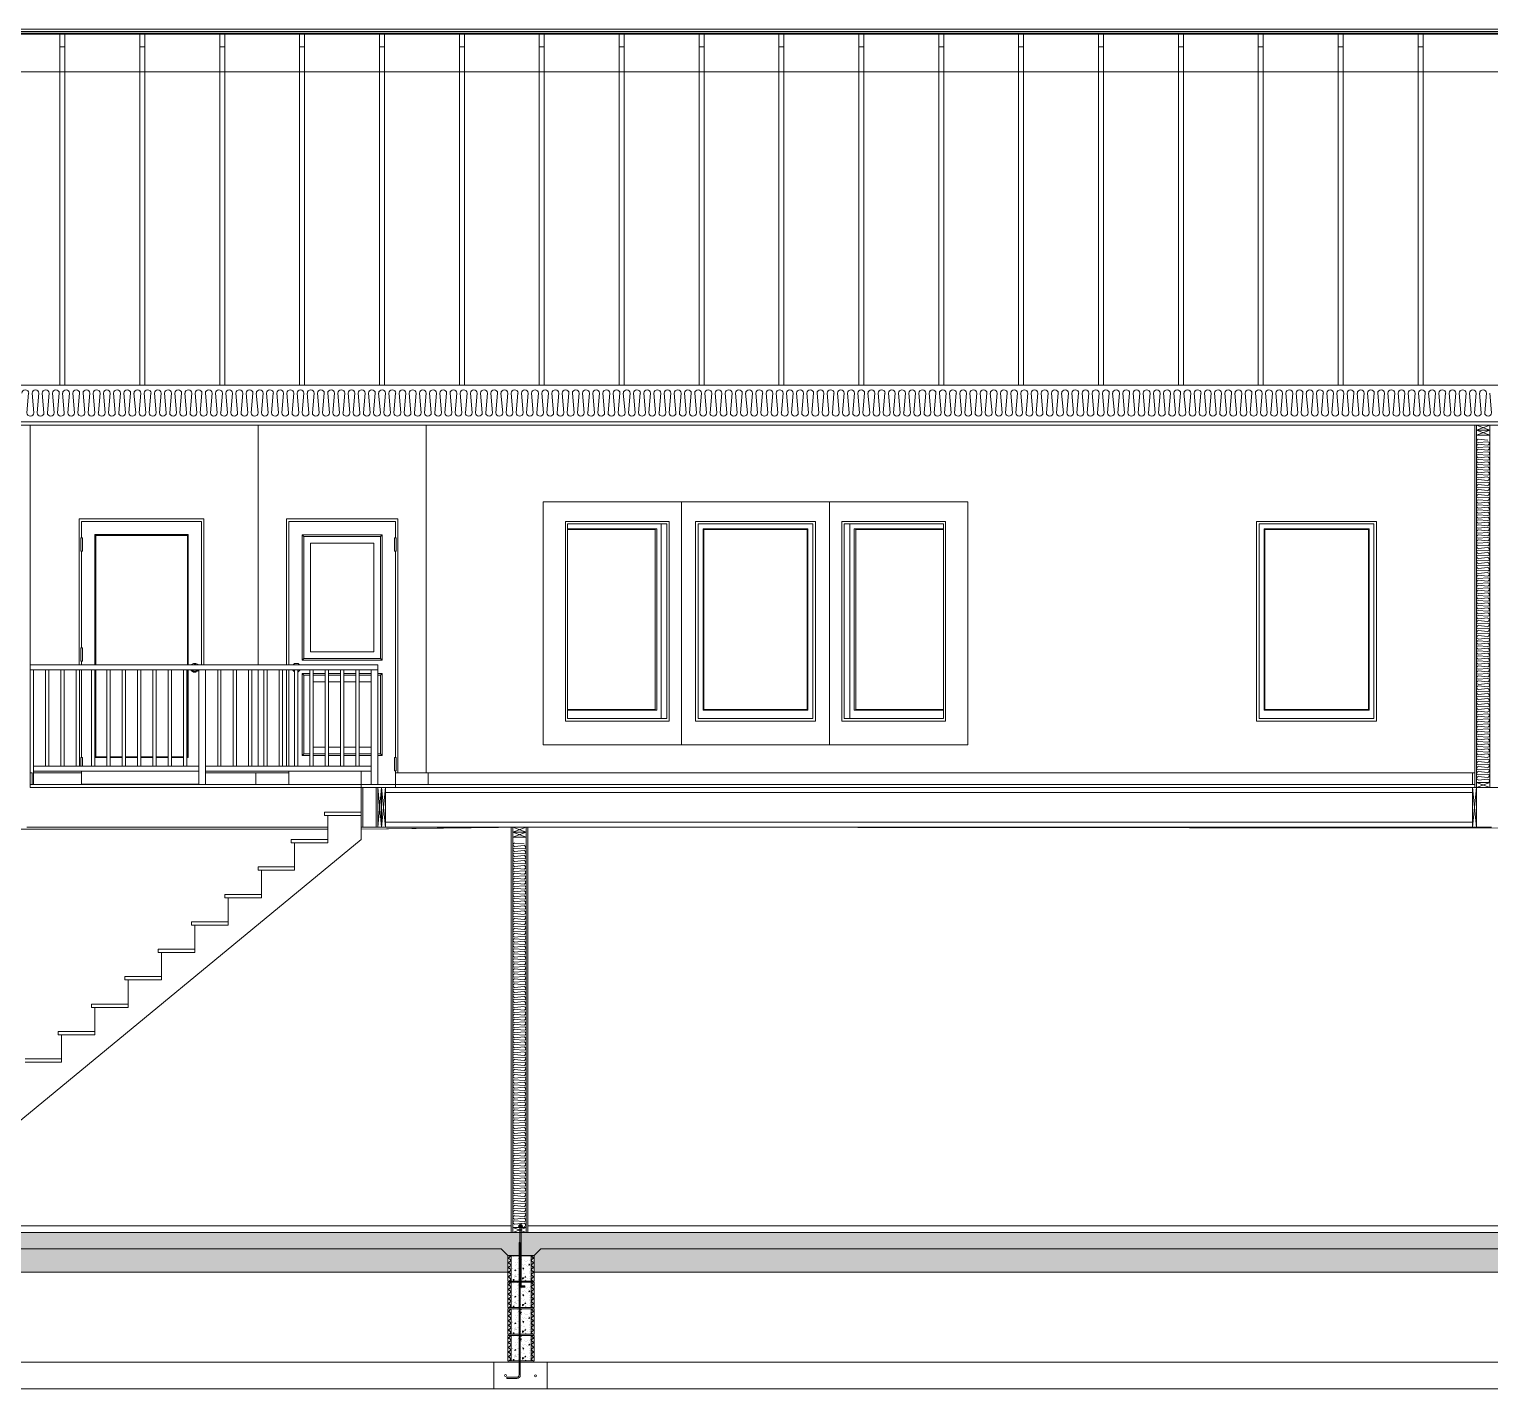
# Model space of a CAD drawing. Header units: inches. Extents: x 99 to 15695, y -7208 to 2559.
# Drawn here: x 13747 to 14185.8, y -3885.4 to -3476.8 of the extents above; entities that cross this region are included whole.
import ezdxf

# ---------------------------------------------------------------- set-up
doc = ezdxf.new("R2010")
doc.units = ezdxf.units.IN
doc.header["$LTSCALE"] = 96
doc.header["$MEASUREMENT"] = 0
doc.linetypes.add('Dash', pattern=[0.225, 0.15, -0.075])
doc.layers.get('0').update_dxf_attribs({"lineweight": 5})
doc.layers.add('Common', color=4, linetype='Continuous', lineweight=5)
doc.layers.add('Hatch', color=7, linetype='Continuous', lineweight=0, true_color=0x919191)
doc.layers.add('Insulate', color=7, linetype='Continuous', lineweight=0, true_color=0x918d8e)
pattern_1 = [(228.0127875, (6990.69236, -6397.67975), (-40, -45), [0.67268, -66.5954402]), (184.9697407, (6990.24236, -6398.17975), (60, 5), [1.15434, -114.2796238]), (132.510447, (6989.09236, -6398.27975), (50, -55), [0.81394, -80.580163]), (267.273689, (6987.14236, -6399.52975), (5, 100), [1.05119, -104.0677902]), (292.8336542, (6987.09236, -6400.57975), (-25, 60), [1.030775, -102.0468656]), (357.273689, (6987.49236, -6401.52975), (-100, 5), [1.05119, -104.0677902]), (37.6942405, (6988.54236, -6401.57975), (-65, -50), [1.390145, -137.6242427]), (72.2553284, (6989.64236, -6400.72975), (35, 110), [1.31244, -129.9316075]), (121.4295656, (6990.04236, -6399.47975), (-40, 65), [1.05475, -104.4203655]), (175.2363583, (6989.49236, -6398.57975), (55, -5), [1.20416, -59.003813]), (222.3974378, (6988.29236, -6398.47975), (-60, -55), [1.55724, -154.166875]), (138.814075, (6992.09236, -6399.57975), (-35, 30), [0.531505, -52.619224]), (171.4692344, (6991.69236, -6399.22975), (65, -10), [1.011185, -100.107557]), (225, (6990.6924, -6399.0797), (-3e-15, -5), [0.707105, -6.3639628]), (203.1985905, (6990.34236, -6398.47975), (25, 10), [0.38079, -37.6980755]), (291.80141, (6989.9924, -6398.6297), (-5, 15), [0.538515, -26.387309]), (30.963757, (6990.1924, -6399.12975), (15, 10), [0.874645, -28.2801145]), (161.565051, (6990.9424, -6398.6797), (10, -5), [0.632455, -15.1789333]), (16.3895403, (6987.09236, -6398.62975), (50, 15), [0.886, -87.7142257]), (70.346176, (6987.94236, -6398.37975), (-20, -55), [0.743305, -73.5870387]), (293.1985905, (6990.94236, -6397.67975), (-10, 25), [0.761575, -37.3172905]), (343.6104597, (6991.24236, -6398.37975), (-50, 15), [0.886, -87.7142257]), (339.443955, (6987.09236, -6401.72975), (-25, 10), [0.8544, -41.8656187]), (294.7751406, (6987.89236, -6402.02975), (-25, 55), [0.71589, -70.8732153]), (66.8014095, (6990.99236, -6402.67975), (10, 25), [0.761575, -37.3172905]), (17.3540246, (6991.29236, -6401.97975), (-65, -20), [0.838155, -82.977118]), (69.443955, (6988.54236, -6402.67975), (-10, -25), [0.4272, -42.2928187]), (101.309932, (6990.6924, -6402.6797), (-5, 20), [0.25495, -25.2401476]), (165.963757, (6990.6424, -6402.4297), (15, -5), [1.030775, -19.584753]), (186.009006, (6989.64236, -6402.17975), (50, 5), [0.95525, -94.569616]), (303.690068, (6990.1924, -6399.5797), (-5, 10), [0.72111, -17.3066464]), (353.1572266, (6990.59236, -6400.17975), (85, -10), [1.25897, -124.637813]), (60.945396, (6991.84236, -6400.32975), (-20, -35), [0.51478, -50.9633707]), (90, (6992.0924, -6399.8797), (-5, 5), [0.3, -4.7]), (120.256437, (6989.54236, -6402.02975), (20, -35), [0.69462, -68.7676]), (48.0127875, (6989.19236, -6401.42975), (40, 45), [1.34536, -65.9227602]), (0, (6990.0924, -6400.4297), (5, 5), [1.3, -3.7]), (325.3048465, (6991.39236, -6400.42975), (50, -35), [0.79057, -78.2663715]), (254.054604, (6992.04236, -6400.87975), (-5, -20), [0.72801, -35.6725394]), (207.6459754, (6991.84236, -6401.57975), (-95, -50), [1.185325, -117.347371]), (175.4260787, (6990.79236, -6402.12975), (-65, 5), [1.253995, -124.145367])]

# ---------------------------------------------------------------- blocks, each defined once
blk = doc.blocks.new('-CAD Details ToolKit_ 8_ CMU w_ Grout')
at = {"layer": 'Common', "transparency": 33554687}
for points in [[(-3.81, 0.01), (-3.81, 7.62), (-2.81, 7.62), (-2.81, 0.01)], [(-3.69, 7.62), (-3.69, 8), (4.06, 8), (4.06, 7.62)], [(-2.81, 0.01), (-2.81, 7.62), (3.19, 7.62), (3.19, 0.01)], [(3.19, 0.01), (3.19, 7.62), (4.19, 7.62), (4.19, 0.01)]]:
    blk.add_lwpolyline(points, close=True, dxfattribs=at)
at = {"layer": 'Hatch', "transparency": 33554687}
for p, q in [((-3.81, 7.5), (-3.8, 7.52)), ((-3.81, 6.64), (-3.66, 6.49)), ((-3.81, 6.09), (-3.63, 6.27)), ((-3.81, 5.23), (-3.45, 4.86)), ((-3.81, 4.67), (-3.47, 5.02)), ((-3.8, 7.52), (-3.69, 7.62)), ((-2.81, 5.64), (-3.66, 6.49)), ((-3.63, 6.27), (-2.81, 7.09)), ((-3.47, 5.02), (-2.81, 5.67)), ((-2.81, 4.23), (-3.45, 4.86)), ((-3.38, 7.62), (-2.81, 7.06)), ((-2.81, 7.55), (-2.81, 7.55)), ((-2.81, 7.43), (-2.81, 7.43)), ((-2.81, 6.83), (-2.81, 6.83)), ((-2.81, 5.93), (-2.81, 5.93)), ((-2.81, 5.84), (-2.81, 5.84)), ((-2.76, 7.59), (-2.76, 7.59)), ((-2.71, 7.62), (-2.71, 7.62)), ((-2.62, 6.85), (-2.62, 6.85)), ((-2.6, 4.48), (-2.6, 4.48)), ((-2.57, 6.12), (-2.57, 6.12)), ((-2.54, 7.26), (-2.54, 7.26)), ((-2.38, 4.64), (-2.38, 4.64)), ((-2.36, 5.09), (-2.36, 5.09)), ((-2.32, 6.31), (-2.32, 6.31)), ((-2.29, 6.89), (-2.29, 6.89)), ((-2.24, 5.48), (-2.24, 5.48)), ((-1.69, 6.72), (-1.69, 6.72)), ((-1.39, 7.52), (-1.3, 7.62)), ((-1.39, 7.52), (-1.09, 7.5)), ((-1.27, 6.39), (-0.92, 6.52)), ((-1.27, 6.39), (-1.02, 6.22)), ((-1.13, 5.9), (-1.13, 5.9)), ((-1.09, 7.5), (-1.11, 7.62)), ((-1.04, 7.06), (-1.04, 7.06)), ((-1.02, 6.22), (-0.92, 6.52)), ((-0.99, 5.27), (-0.99, 5.27)), ((-0.66, 6.7), (-0.27, 7.1)), ((-0.66, 6.7), (-0.22, 6.63)), ((-0.51, 5.34), (-0.51, 5.34)), ((-0.22, 6.63), (-0.27, 7.1)), ((0.18, 4.99), (0.18, 4.99)), ((0.24, 6.66), (0.24, 6.66)), ((0.38, 7.25), (0.38, 7.25)), ((0.45, 7.62), (0.45, 7.62)), ((0.46, 4.44), (0.46, 4.44)), ((0.46, 4.44), (0.46, 4.44)), ((0.86, 7.13), (0.86, 7.13)), ((0.96, 5.59), (0.96, 5.59)), ((0.99, 7.13), (0.99, 7.13)), ((1.29, 5.57), (1.29, 5.57)), ((1.29, 5.57), (1.29, 5.57)), ((1.44, 6.31), (1.44, 6.31)), ((1.5, 7.62), (1.5, 7.62)), ((1.51, 6.27), (1.51, 6.27)), ((1.71, 6.14), (1.71, 6.14)), ((1.71, 6.14), (1.71, 6.14)), ((1.72, 4.38), (2.07, 4.51)), ((1.77, 6.21), (1.77, 6.21)), ((1.77, 6.21), (1.77, 6.21)), ((1.82, 5.64), (1.82, 5.64)), ((1.86, 6.33), (1.86, 6.33)), ((1.86, 6.33), (1.86, 6.33)), ((1.87, 7.62), (1.87, 7.62)), ((1.97, 4.21), (2.07, 4.51)), ((1.98, 5.97), (1.98, 5.97)), ((2, 6.2), (2, 6.2)), ((2.02, 7.53), (2.02, 7.53)), ((2.2, 7.21), (2.44, 7.5)), ((2.2, 7.21), (2.49, 7.18)), ((2.23, 6), (2.23, 6)), ((2.28, 6.6), (2.28, 6.6)), ((2.5, 7.2), (2.44, 7.5)), ((2.49, 7.18), (2.5, 7.18)), ((2.5, 7.18), (2.5, 7.2)), ((2.51, 7.22), (2.51, 7.22)), ((2.51, 7.22), (2.51, 7.22)), ((2.58, 7.17), (2.58, 7.17)), ((2.69, 5.75), (2.69, 5.75)), ((3.14, 7.56), (3.14, 7.56)), ((3.14, 7.56), (3.14, 7.56)), ((3.16, 7.56), (3.16, 7.56)), ((3.19, 7.57), (3.19, 7.57)), ((3.19, 7.06), (3.25, 7.12)), ((3.27, 7.01), (3.19, 7.09)), ((3.19, 7.02), (3.19, 7.02)), ((3.19, 7.01), (3.19, 7.01)), ((3.19, 5.64), (3.42, 5.87)), ((3.19, 5.67), (3.48, 5.38)), ((3.19, 5.44), (3.19, 5.44)), ((3.19, 5.39), (3.19, 5.39)), ((3.19, 4.23), (3.58, 4.62)), ((3.25, 7.12), (3.76, 7.62)), ((3.27, 7.01), (4.19, 6.09)), ((3.42, 5.87), (4.19, 6.64)), ((4.19, 4.67), (3.48, 5.38)), ((3.58, 4.62), (4.19, 5.23)), ((4.19, 7.5), (4.06, 7.62)), ((-3.81, 3.81), (-3.24, 3.24)), ((-3.81, 3.26), (-3.31, 3.77)), ((-3.81, 1.84), (-3.14, 2.52)), ((-3.02, 1.61), (-3.81, 2.4)), ((-3.81, 0.43), (-2.98, 1.27)), ((-2.84, 0.01), (-3.81, 0.98)), ((-3.31, 3.77), (-2.81, 4.26)), ((-3.24, 3.24), (-2.81, 2.81)), ((-3.14, 2.52), (-2.81, 2.84)), ((-3.02, 1.61), (-2.81, 1.4)), ((-2.98, 1.27), (-2.81, 1.43)), ((-2.82, 0.01), (-2.81, 0.02)), ((-2.81, 4.31), (-2.81, 4.31)), ((-2.81, 4.26), (-2.81, 4.26)), ((-2.81, 3.23), (-2.81, 3.23)), ((-2.81, 2.7), (-2.81, 2.7)), ((-2.81, 1.43), (-2.81, 1.43)), ((-2.81, 1.08), (-2.81, 1.08)), ((-2.81, 0.02), (-2.81, 0.02)), ((-2.66, 1.19), (-2.66, 1.19)), ((-2.63, 2.83), (-2.63, 2.83)), ((-2.51, 1.31), (-2.51, 1.31)), ((-2.48, 2.76), (-2.13, 2.9)), ((-2.48, 2.76), (-2.24, 2.6)), ((-2.45, 2.98), (-2.45, 2.98)), ((-2.38, 1.49), (-2.38, 1.49)), ((-2.35, 2.37), (-2.35, 2.37)), ((-2.29, 3.93), (-2.29, 3.93)), ((-2.24, 2.6), (-2.13, 2.9)), ((-2.13, 2.24), (-2.13, 2.24)), ((-1.83, 3.36), (-1.83, 3.36)), ((-1.65, 1.58), (-1.65, 1.58)), ((-1.65, 1.58), (-1.65, 1.58)), ((-1.48, 1.82), (-1.48, 1.82)), ((-1.48, 1.82), (-1.48, 1.82)), ((-1.37, 2.95), (-1.37, 2.95)), ((-1.2, 2.79), (-1.2, 2.79)), ((-1.01, 1.67), (-1.01, 1.67)), ((-0.94, 2.55), (-0.94, 2.55)), ((-0.94, 2.55), (-0.94, 2.55)), ((-0.79, 1.38), (-0.79, 1.38)), ((-0.69, 3.76), (-0.45, 4.05)), ((-0.69, 3.76), (-0.39, 3.73)), ((-0.68, 2.9), (-0.68, 2.9)), ((-0.68, 2.9), (-0.68, 2.9)), ((-0.46, 4.35), (-0.46, 4.35)), ((-0.39, 3.73), (-0.45, 4.05)), ((-0.33, 2.67), (-0.33, 2.67)), ((-0.18, 3.57), (-0.18, 3.57)), ((-0.18, 3.57), (-0.18, 3.57)), ((0, 1), (0.39, 1.41)), ((0, 1), (0.44, 0.93)), ((0.01, 0.01), (0.24, 0.29)), ((0.01, 0.01), (0.01, 0.01)), ((0.06, 1.81), (0.06, 1.81)), ((0.06, 1.66), (0.06, 1.66)), ((0.07, 0.01), (0.07, 0.01)), ((0.09, 1.61), (0.09, 1.61)), ((0.12, 3.33), (0.12, 3.33)), ((0.29, 0.01), (0.24, 0.29)), ((0.44, 0.93), (0.39, 1.41)), ((0.4, 3.65), (0.4, 3.65)), ((0.5, 0.75), (0.85, 0.88)), ((0.5, 0.75), (0.75, 0.58)), ((0.75, 0.58), (0.85, 0.88)), ((0.77, 1.98), (0.77, 1.98)), ((1.05, 3.91), (1.05, 3.91)), ((1.1, 0.14), (1.1, 0.14)), ((1.32, 1.97), (1.32, 1.97)), ((1.36, 0.01), (1.36, 0.01)), ((1.38, 3.78), (1.38, 3.78)), ((1.39, 1.07), (1.39, 1.07)), ((1.42, 2.71), (1.42, 2.71)), ((1.45, 4.35), (1.45, 4.35)), ((1.72, 4.38), (1.97, 4.21)), ((1.74, 0.1), (1.74, 0.1)), ((1.88, 2.05), (1.88, 2.05)), ((1.98, 3.05), (1.98, 3.05)), ((2.12, 0.01), (2.12, 0.01)), ((2.46, 0.27), (2.46, 0.27)), ((2.63, 3.94), (2.63, 3.94)), ((2.67, 3.94), (2.67, 3.94)), ((2.7, 3.95), (2.7, 3.95)), ((2.71, 3.92), (2.71, 3.92)), ((3.19, 4.26), (3.7, 3.75)), ((3.19, 3.97), (3.19, 3.97)), ((3.19, 3.85), (3.19, 3.85)), ((3.19, 3.78), (3.19, 3.78)), ((3.19, 2.81), (3.75, 3.37)), ((3.91, 2.12), (3.19, 2.84)), ((3.19, 2.17), (3.19, 2.17)), ((3.19, 2.16), (3.19, 2.16)), ((3.19, 1.4), (3.91, 2.12)), ((4.12, 0.5), (3.19, 1.43)), ((3.19, 0.54), (3.19, 0.54)), ((3.19, 0.37), (3.19, 0.37)), ((3.2, 0.01), (3.19, 0.03)), ((3.2, 0.01), (4.07, 0.87)), ((4.19, 3.26), (3.7, 3.75)), ((3.75, 3.37), (4.19, 3.81)), ((3.91, 2.12), (4.19, 2.4)), ((3.91, 2.12), (4.19, 1.84)), ((4.07, 0.87), (4.19, 0.98)), ((4.19, 0.43), (4.12, 0.5))]:
    blk.add_line(p, q, dxfattribs=at)
blk = doc.blocks.new('-CAD Details ToolKit_Cast-in-Place Anchor Bolt')
at = {"color": 9, "true_color": 0xc0c0c0, "transparency": 33554687}
for points in [[(0.38, 9), (-0.98, 9), (0.38, 9), (-0.98, 9.14)], [(-0.98, 9.14), (0.38, 9.14), (-0.98, 9.14), (0.38, 9)], [(0.2, 9.14), (-0.8, 9.14), (0.2, 9.14), (-0.8, 9.64)], [(-0.8, 9.64), (0.2, 9.64), (-0.8, 9.64), (0.2, 9.14)]]:
    blk.add_solid(points, dxfattribs=at)
at = {"color": 9, "lineweight": 0, "true_color": 0xc0c0c0, "transparency": 33554687}
for points in [[(-0.12, -8.41), (-0.52, -8.39), (-0.12, -8.41), (-0.12, 10.06)], [(-0.12, 10.06), (-0.52, -8.39), (-0.12, 10.06), (-0.52, 10.06)], [(-0.12, -8.41), (-0.52, -8.44), (-0.12, -8.41), (-0.52, -8.39)], [(-0.12, -8.41), (-0.12, -8.44), (-0.12, -8.41), (-0.52, -8.44)], [(-0.12, -8.44), (-0.5, -8.52), (-0.12, -8.44), (-0.52, -8.44)], [(-0.11, -8.47), (-0.5, -8.52), (-0.11, -8.47), (-0.12, -8.44)], [(-0.48, -8.6), (-0.5, -8.52), (-0.48, -8.6), (-0.11, -8.47)], [(-0.11, -8.47), (-0.1, -8.5), (-0.11, -8.47), (-0.48, -8.6)], [(-0.1, -8.5), (-0.44, -8.68), (-0.1, -8.5), (-0.48, -8.6)], [(-0.09, -8.52), (-0.44, -8.68), (-0.09, -8.52), (-0.1, -8.5)], [(-0.39, -8.75), (-0.44, -8.68), (-0.39, -8.75), (-0.09, -8.52)], [(-0.08, -8.54), (-0.39, -8.75), (-0.08, -8.54), (-0.09, -8.52)], [(-0.34, -8.81), (-0.39, -8.75), (-0.34, -8.81), (-0.08, -8.54)], [(-0.06, -8.56), (-0.34, -8.81), (-0.06, -8.56), (-0.08, -8.54)], [(-0.27, -8.87), (-0.34, -8.81), (-0.27, -8.87), (-0.06, -8.56)], [(-0.04, -8.58), (-0.27, -8.87), (-0.04, -8.58), (-0.06, -8.56)], [(-0.2, -8.91), (-0.27, -8.87), (-0.2, -8.91), (-0.04, -8.58)], [(-0.02, -8.6), (-0.2, -8.91), (-0.02, -8.6), (-0.04, -8.58)], [(-0.13, -8.95), (-0.2, -8.91), (-0.13, -8.95), (-0.02, -8.6)], [(0.01, -8.61), (-0.13, -8.95), (0.01, -8.61), (-0.02, -8.6)], [(0.04, -8.62), (-0.13, -8.95), (0.04, -8.62), (0.01, -8.61)], [(-0.05, -8.98), (-0.13, -8.95), (-0.05, -8.98), (0.04, -8.62)], [(0.06, -8.63), (-0.05, -8.98), (0.06, -8.63), (0.04, -8.62)], [(0.03, -8.99), (-0.05, -8.98), (0.03, -8.99), (0.06, -8.63)], [(0.06, -8.63), (0.1, -9), (0.06, -8.63), (0.03, -8.99)], [(0.06, -8.63), (0.98, -8.63), (0.06, -8.63), (0.1, -9)], [(0.98, -8.63), (0.98, -9), (0.98, -8.63), (0.1, -9)]]:
    blk.add_solid(points, dxfattribs=at)
at = {"layer": 'Common', "transparency": 33554687}
for points in [[(-0.98, 9), (-0.98, 9.14), (0.38, 9.14), (0.38, 9)], [(-0.8, 9.14), (-0.8, 9.64), (0.2, 9.64), (0.2, 9.14)]]:
    blk.add_lwpolyline(points, close=True, dxfattribs=at)
blk.add_lwpolyline([(-0.12, 10.06), (-0.12, -8.41, 0.375648), (0.06, -8.63), (0.98, -8.63), (0.98, -9), (0.1, -9, -0.389407), (-0.52, -8.39), (-0.52, 10.06)], format="xyb", close=True, dxfattribs=at)
blk = doc.blocks.new('*U381')
at = {"layer": 'Insulate', "transparency": 33554687}
for p, q in [((2.92, -0.25), (-2.92, 0.25)), ((-2.92, -1.78), (2.92, -1.27))]:
    blk.add_line(p, q, dxfattribs=at)
for centre, start, end in [((-2.92, -0.76), 90, 270), ((2.92, 0.76), 270, 90)]:
    blk.add_arc(centre, 1.02, start, end, dxfattribs=at)
blk = doc.blocks.new('*U382')
at = {"layer": 'Insulate', "color": 0, "linetype": 'ByBlock', "lineweight": -2, "transparency": 16777216}
for p in [(0, -437.9375), (0, -441), (0, -444.0625), (0, -447.125), (0, -450.1875), (0, -453.25), (0, -456.3125), (0, -459.375), (0, -462.4375), (0, -465.5), (0, -468.5625), (0, -471.625), (0, -474.6875), (0, -477.75), (0, -480.8125), (0, -483.875), (0, -486.9375), (0, -490), (0, -493.0625), (0, -496.125), (0, -499.1875), (0, -502.25), (0, -505.3125), (0, -508.375), (0, -511.4375), (0, -514.5), (0, -517.5625), (0, -520.625), (0, -523.6875), (0, -526.75), (0, -529.8125), (0, -532.875), (0, -535.9375), (0, -539), (0, -542.0625), (0, -545.125), (0, -548.1875), (0, -551.25), (0, -554.3125), (0, -557.375), (0, -560.4375), (0, -563.5), (0, -566.5625), (0, -569.625), (0, -572.6875), (0, -575.75), (0, -578.8125), (0, -581.875), (0, -584.9375), (0, -588), (0, -591.0625), (0, -594.125), (0, -597.1875), (0, -600.25), (0, -603.3125), (0, -606.375), (0, -609.4375), (0, -612.5), (0, -615.5625), (0, -618.625), (0, -621.6875), (0, -624.75), (0, -627.8125), (0, -630.875), (0, -633.9375), (0, -637), (0, -640.0625), (0, -643.125), (0, -646.1875), (0, -649.25), (0, -652.3125), (0, -655.375), (0, -658.4375), (0, -661.5), (0, -664.5625), (0, -667.625), (0, -670.6875), (0, -673.75), (0, -676.8125), (0, -679.875), (0, -682.9375), (0, -686), (0, -689.0625), (0, -692.125), (0, -695.1875), (0, -698.25), (0, -701.3125), (0, -704.375), (0, -707.4375), (0, -710.5), (0, -713.5625), (0, -716.625), (0, -719.6875), (0, -722.75), (0, -725.8125), (0, -728.875), (0, -731.9375), (0, -735), (0, -738.0625), (0, -741.125), (0, -744.1875), (0, -747.25), (0, -750.3125), (0, -753.375), (0, -756.4375), (0, -759.5), (0, -762.5625), (0, -765.625), (0, -768.6875), (0, -771.75), (0, -774.8125), (0, -777.875), (0, -780.9375), (0, -784), (0, -787.0625), (0, -790.125), (0, -793.1875), (0, -796.25), (0, -799.3125), (0, -802.375), (0, -805.4375), (0, -808.5), (0, -811.5625), (0, -814.625), (0, -817.6875), (0, -820.75), (0, -823.8125), (0, -826.875), (0, -829.9375), (0, -833), (0, -836.0625), (0, -839.125), (0, -842.1875), (0, -845.25), (0, -848.3125), (0, -851.375), (0, -854.4375), (0, -857.5), (0, -860.5625), (0, -863.625), (0, -866.6875), (0, -869.75), (0, -872.8125), (0, -875.875)]:
    blk.add_blockref('*U381', p, dxfattribs=at)
blk = doc.blocks.new('*U391')
at = {"layer": 'Insulate', "transparency": 33554687}
for p, q in [((1.44, -0.13), (-1.44, 0.13)), ((-1.44, -0.88), (1.44, -0.63))]:
    blk.add_line(p, q, dxfattribs=at)
for centre, start, end in [((-1.44, -0.38), 90, 270), ((1.44, 0.38), 270, 90)]:
    blk.add_arc(centre, 0.503, start, end, dxfattribs=at)
blk = doc.blocks.new('*U392')
at = {"layer": 'Insulate', "color": 0, "linetype": 'ByBlock', "lineweight": -2, "transparency": 16777216}
for p in [(0, 0), (0, -1.51), (0, -3.03), (0, -4.54), (0, -6.05), (0, -7.57), (0, -9.08), (0, -10.59), (0, -12.11), (0, -13.62), (0, -15.13), (0, -16.65), (0, -18.16), (0, -19.67), (0, -21.19), (0, -22.7), (0, -24.21), (0, -25.73), (0, -27.24), (0, -28.75), (0, -30.27), (0, -31.78), (0, -33.29), (0, -34.81), (0, -36.32), (0, -37.83), (0, -39.35), (0, -40.86), (0, -42.37), (0, -43.89), (0, -45.4), (0, -46.91), (0, -48.43), (0, -49.94), (0, -51.45), (0, -52.97), (0, -54.48), (0, -55.99), (0, -57.51), (0, -59.02), (0, -60.53), (0, -62.05), (0, -63.56), (0, -65.07), (0, -66.59), (0, -68.1), (0, -69.61), (0, -71.13), (0, -72.64), (0, -74.15), (0, -75.67), (0, -77.18), (0, -78.69), (0, -80.21), (0, -81.72), (0, -83.23), (0, -84.75), (0, -86.26), (0, -87.77), (0, -89.29), (0, -90.8), (0, -92.31), (0, -93.83), (0, -95.34), (0, -96.85), (0, -98.37), (0, -99.88), (0, -101.39), (0, -102.91), (0, -104.42), (0, -105.93), (0, -107.45), (0, -108.96), (0, -110.47), (0, -111.99), (0, -113.5)]:
    blk.add_blockref('*U391', p, dxfattribs=at)
blk = doc.blocks.new('*U393')
at = {"layer": 'Insulate', "transparency": 33554687}
for p, q in [((1.44, -0.13), (-1.44, 0.13)), ((-1.44, -0.88), (1.44, -0.63))]:
    blk.add_line(p, q, dxfattribs=at)
for centre, start, end in [((-1.44, -0.38), 90, 270), ((1.44, 0.38), 270, 90)]:
    blk.add_arc(centre, 0.503, start, end, dxfattribs=at)
blk = doc.blocks.new('*U394')
at = {"layer": 'Insulate', "color": 0, "linetype": 'ByBlock', "lineweight": -2, "transparency": 16777216}
for p in [(0, 0), (0, -1.51), (0, -3.03), (0, -4.54), (0, -6.05), (0, -7.57), (0, -9.08), (0, -10.59), (0, -12.11), (0, -13.62), (0, -15.13), (0, -16.65), (0, -18.16), (0, -19.67), (0, -21.19), (0, -22.7), (0, -24.21), (0, -25.73), (0, -27.24), (0, -28.75), (0, -30.27), (0, -31.78), (0, -33.29), (0, -34.81), (0, -36.32), (0, -37.83), (0, -39.35), (0, -40.86), (0, -42.37), (0, -43.89), (0, -45.4), (0, -46.91), (0, -48.43), (0, -49.94), (0, -51.45), (0, -52.97), (0, -54.48), (0, -55.99), (0, -57.51), (0, -59.02), (0, -60.53), (0, -62.05), (0, -63.56), (0, -65.07), (0, -66.59), (0, -68.1), (0, -69.61), (0, -71.13), (0, -72.64), (0, -74.15), (0, -75.67), (0, -77.18), (0, -78.69), (0, -80.21), (0, -81.72), (0, -83.23), (0, -84.75), (0, -86.26), (0, -87.77), (0, -89.29), (0, -90.8), (0, -92.31), (0, -93.83), (0, -95.34), (0, -96.85), (0, -98.37), (0, -99.88), (0, -101.39)]:
    blk.add_blockref('*U393', p, dxfattribs=at)

msp = doc.modelspace()

# ---------------------------------------------------------------- hatches: boundary and pattern name
at = {"layer": 'Hatch'}
h = msp.add_hatch(dxfattribs=at)
h.set_pattern_fill('AR-CONC', color=256, scale=0.5, angle=720)
h.set_pattern_definition([(50, (6987.0924, -6402.6797), (3.5863009, -0.3137607), [0.375, -4.125]), (355, (6987.0924, -6402.6797), (-0.6937567, 3.7609607), [0.3, -3.3]), (100.451444, (6987.3912, -6402.706), (2.8925442, 3.4472), [0.318701, -3.5057106]), (46.1842, (6987.0924, -6401.6797), (5.3362067, -0.8275964), [0.5625, -6.1875]), (96.635635, (6987.537, -6401.7487), (4.6733097, 4.870593), [0.4780517, -5.2585688]), (351.18416, (6987.0924, -6401.68), (4.6733097, 4.870593), [0.45, -4.95]), (21, (6987.5924, -6401.9297), (2.9845353, -2.0130945), [0.375, -4.125]), (326, (6987.5924, -6401.9297), (1.2165767, 3.6257502), [0.3, -3.3]), (71.451445, (6987.841, -6402.0975), (4.2011119, 1.6126558), [0.318701, -3.5057106]), (37.5, (6987.0924, -6402.6797), (0.06079928, 1.66446927), [0, -3.26, 0, -3.35, 0, -3.3125]), (7.5, (6987.0924, -6402.6797), (1.3153477, 1.97205856), [0, -1.91, 0, -3.185, 0, -1.2625]), (327.5, (6985.9774, -6402.6797), (2.66911218, -0.11277436), [0, -1.25, 0, -3.9, 0, -5.175]), (317.5, (6985.4774, -6402.6797), (2.91593085, 0.5005249), [0, -1.625, 0, -2.59, 0, -3.675])])
edge = h.paths.add_edge_path()
edge.add_line((14499.77, -3838.36), (13299.78, -3838.36))
edge.add_line((13299.78, -3838.36), (13299.78, -3845.37))
edge.add_line((13299.78, -3845.37), (13307.74, -3845.37))
edge.add_line((13307.74, -3845.37), (13309.78, -3843.36))
edge.add_line((13309.78, -3843.36), (13650.3, -3843.36))
edge.add_line((13650.3, -3843.36), (13652.27, -3845.36))
edge.add_line((13652.27, -3845.36), (13660.27, -3845.36))
edge.add_line((13660.27, -3845.36), (13662.25, -3843.36))
edge.add_line((13662.25, -3843.36), (13888.8, -3843.36))
edge.add_line((13888.8, -3843.36), (13890.77, -3845.36))
edge.add_line((13890.77, -3845.36), (13898.77, -3845.36))
edge.add_line((13898.77, -3845.36), (13900.75, -3843.36))
edge.add_line((13900.75, -3843.36), (14489.8, -3843.36))
edge.add_line((14489.8, -3843.36), (14491.77, -3845.36))
edge.add_line((14491.77, -3845.36), (14499.77, -3845.36))
edge.add_line((14499.77, -3845.36), (14499.77, -3838.36))
h = msp.add_hatch(dxfattribs=at)
h.set_pattern_fill('GRAVEL', color=256, scale=5, angle=720)
h.set_pattern_definition(pattern_1)
h.paths.add_polyline_path([(13890.77, -3845.36), (13888.8, -3843.36), (13662.25, -3843.36), (13660.27, -3845.27), (13660.27, -3850.27), (13890.77, -3850.36)])
h = msp.add_hatch(dxfattribs=at)
h.set_pattern_fill('GRAVEL', color=256, scale=5, angle=720)
h.set_pattern_definition(pattern_1)
h.paths.add_polyline_path([(14491.78, -3845.36), (14489.8, -3843.36), (13900.75, -3843.36), (13898.77, -3845.36), (13898.77, -3850.36), (14491.78, -3850.36)])

# ---------------------------------------------------------------- linework, layer by layer
at = {"layer": 'Common'}
for p, q in [((13275.77, -3476.81), (14523.77, -3476.81)), ((13275.77, -3477.49), (14523.77, -3477.49)), ((13276.52, -3478.03), (14523.02, -3478.03)), ((13276.52, -3478.34), (14523.02, -3478.34)), ((13756.27, -3583.82), (13756.27, -3478.34)), ((13757.77, -3478.34), (13757.77, -3583.82)), ((13780.27, -3583.82), (13780.27, -3478.34)), ((13781.77, -3478.34), (13781.77, -3583.82)), ((13804.27, -3583.82), (13804.27, -3478.34)), ((13805.77, -3478.34), (13805.77, -3583.82)), ((13828.27, -3583.82), (13828.27, -3478.34)), ((13829.77, -3478.34), (13829.77, -3583.82)), ((13852.27, -3583.82), (13852.27, -3478.34)), ((13853.77, -3478.34), (13853.77, -3583.82)), ((13876.27, -3478.34), (13876.27, -3583.82)), ((13877.77, -3478.34), (13877.77, -3583.82)), ((13900.27, -3478.34), (13900.27, -3583.82)), ((13901.77, -3478.34), (13901.77, -3583.82)), ((13924.27, -3478.34), (13924.27, -3583.82)), ((13925.77, -3583.82), (13925.77, -3478.34)), ((13948.27, -3478.34), (13948.27, -3583.82)), ((13949.77, -3478.34), (13949.77, -3583.82)), ((13972.27, -3478.34), (13972.27, -3583.82)), ((13973.77, -3478.34), (13973.77, -3583.82)), ((13996.27, -3583.82), (13996.27, -3478.34)), ((13997.77, -3583.82), (13997.77, -3478.34)), ((14020.27, -3583.82), (14020.27, -3478.34)), ((14021.77, -3478.34), (14021.77, -3583.82)), ((14044.27, -3478.34), (14044.27, -3583.82)), ((14045.77, -3583.82), (14045.77, -3478.34)), ((14068.27, -3478.34), (14068.27, -3583.82)), ((14069.77, -3583.82), (14069.77, -3478.34)), ((14092.27, -3478.34), (14092.27, -3583.82)), ((14093.77, -3583.82), (14093.77, -3478.34)), ((14116.27, -3478.34), (14116.27, -3583.82)), ((14117.77, -3478.34), (14117.77, -3583.82)), ((14140.27, -3583.82), (14140.27, -3478.34)), ((14141.77, -3478.34), (14141.77, -3583.82)), ((14164.27, -3583.82), (14164.27, -3478.34)), ((14165.77, -3478.34), (14165.77, -3583.82)), ((13757.77, -3482.13), (13756.27, -3482.13)), ((13781.77, -3482.13), (13780.27, -3482.13)), ((13805.77, -3482.13), (13804.27, -3482.13)), ((13829.77, -3482.13), (13828.27, -3482.13)), ((13852.27, -3482.13), (13853.77, -3482.13)), ((13877.77, -3482.13), (13876.27, -3482.13)), ((13901.77, -3482.13), (13900.27, -3482.13)), ((13924.27, -3482.13), (13925.77, -3482.13)), ((13948.27, -3482.13), (13949.77, -3482.13)), ((13972.27, -3482.13), (13973.77, -3482.13)), ((13996.27, -3482.13), (13997.77, -3482.13)), ((14020.27, -3482.13), (14021.77, -3482.13)), ((14045.77, -3482.13), (14044.27, -3482.13)), ((14068.27, -3482.13), (14069.77, -3482.13)), ((14092.27, -3482.13), (14093.77, -3482.13)), ((14116.27, -3482.13), (14117.77, -3482.13)), ((14140.27, -3482.13), (14141.77, -3482.13)), ((14165.77, -3482.13), (14164.27, -3482.13)), ((14523.02, -3489.59), (13276.52, -3489.59)), ((13306.27, -3594.82), (14493.27, -3594.82)), ((13306.27, -3595.82), (14493.27, -3595.82)), ((13747.27, -3704.7), (13747.27, -3595.82)), ((13815.77, -3595.82), (13815.77, -3667.82)), ((13866.27, -3595.82), (13866.27, -3700.32)), ((14181.27, -3704.7), (14181.27, -3595.82)), ((14181.77, -3704.7), (14181.77, -3595.82)), ((14185.77, -3704.7), (14185.77, -3595.82)), ((13901.38, -3618.82), (13901.38, -3691.82)), ((13942.95, -3691.82), (13942.95, -3618.82)), ((13987.47, -3691.82), (13987.47, -3618.82)), ((14029.04, -3618.82), (14029.04, -3691.82)), ((13762.02, -3623.95), (13762.02, -3667.82)), ((13762.02, -3623.95), (13799.52, -3623.95)), ((13762.02, -3623.95), (13762.02, -3667.82)), ((13799.52, -3623.95), (13762.02, -3623.95)), ((13799.52, -3623.95), (13799.52, -3667.82)), ((13799.52, -3623.95), (13799.52, -3667.82)), ((13824.27, -3623.95), (13824.27, -3667.82)), ((13824.27, -3623.95), (13857.77, -3623.95)), ((13857.77, -3623.95), (13824.27, -3623.95)), ((13824.27, -3623.95), (13824.27, -3667.82)), ((13857.77, -3700.32), (13857.77, -3623.95)), ((13857.77, -3700.32), (13857.77, -3623.95)), ((13762.77, -3624.7), (13762.77, -3629.7)), ((13762.77, -3629.7), (13762.77, -3624.7)), ((13798.77, -3624.7), (13762.77, -3624.7)), ((13762.77, -3624.7), (13798.77, -3624.7)), ((13794.77, -3628.7), (13766.77, -3628.7)), ((13766.77, -3628.7), (13766.99, -3628.91)), ((13766.77, -3667.82), (13766.77, -3628.7)), ((13794.77, -3628.7), (13794.56, -3628.91)), ((13794.77, -3628.7), (13794.77, -3667.82)), ((13798.77, -3667.82), (13798.77, -3624.7)), ((13798.77, -3624.7), (13798.77, -3667.82)), ((13825.02, -3624.7), (13825.02, -3667.82)), ((13857.02, -3624.7), (13825.02, -3624.7)), ((13825.02, -3624.7), (13857.02, -3624.7)), ((13853.02, -3628.71), (13829.02, -3628.71)), ((13829.52, -3629.21), (13829.02, -3628.71)), ((13829.02, -3666.39), (13829.02, -3628.71)), ((13852.52, -3629.21), (13853.02, -3628.71)), ((13853.02, -3666.39), (13853.02, -3628.71)), ((13857.02, -3624.7), (13857.02, -3629.7)), ((13908.09, -3624.7), (13908.09, -3684.7)), ((13908.09, -3624.7), (13908.09, -3684.7)), ((13908.09, -3624.7), (13939.26, -3624.7)), ((13908.09, -3624.7), (13939.26, -3624.7)), ((13908.74, -3625.45), (13908.74, -3683.95)), ((13938.61, -3625.45), (13908.74, -3625.45)), ((13935.57, -3626.95), (13908.74, -3626.95)), ((13908.74, -3627.13), (13935.06, -3627.13)), ((13935.57, -3626.95), (13935.03, -3627.13)), ((13935.06, -3627.13), (13935.06, -3681.26)), ((13935.57, -3681.45), (13935.57, -3626.95)), ((13936.86, -3625.45), (13936.86, -3683.95)), ((13938.61, -3683.95), (13938.61, -3625.45)), ((13939.26, -3624.7), (13939.26, -3684.7)), ((13939.26, -3684.7), (13939.26, -3624.7)), ((13947.21, -3684.7), (13947.21, -3624.7)), ((13947.21, -3624.7), (13947.21, -3684.7)), ((13983.21, -3624.7), (13947.21, -3624.7)), ((13947.21, -3624.7), (13983.21, -3624.7)), ((13947.96, -3683.95), (13947.96, -3625.45)), ((13947.96, -3625.45), (13982.46, -3625.45)), ((13980.96, -3626.95), (13949.46, -3626.95)), ((13949.46, -3626.95), (13949.65, -3627.13)), ((13949.46, -3681.45), (13949.46, -3626.95)), ((13949.65, -3627.13), (13980.77, -3627.13)), ((13949.65, -3681.26), (13949.65, -3627.13)), ((13980.96, -3626.95), (13980.77, -3627.13)), ((13980.77, -3627.13), (13980.77, -3681.26)), ((13980.96, -3681.45), (13980.96, -3626.95)), ((13982.46, -3683.95), (13982.46, -3625.45)), ((13983.21, -3624.7), (13983.21, -3684.7)), ((13983.21, -3684.7), (13983.21, -3624.7)), ((13991.16, -3684.7), (13991.16, -3624.7)), ((13991.16, -3624.7), (13991.16, -3684.7)), ((13991.16, -3624.7), (14022.33, -3624.7)), ((13991.16, -3624.7), (14022.33, -3624.7)), ((13991.81, -3625.45), (13991.81, -3683.95)), ((13991.81, -3625.45), (14021.68, -3625.45)), ((13993.56, -3625.45), (13993.56, -3683.95)), ((14021.68, -3626.95), (13994.86, -3626.95)), ((13995.39, -3627.13), (13994.86, -3626.95)), ((13994.86, -3681.45), (13994.86, -3626.95)), ((13995.36, -3681.26), (13995.36, -3627.13)), ((13995.36, -3627.13), (14021.68, -3627.13)), ((14021.68, -3683.95), (14021.68, -3625.45)), ((14022.33, -3624.7), (14022.33, -3684.7)), ((14022.33, -3684.7), (14022.33, -3624.7)), ((14115.77, -3684.7), (14115.77, -3624.7)), ((14115.77, -3624.7), (14115.77, -3684.7)), ((14115.77, -3624.7), (14151.77, -3624.7)), ((14151.77, -3624.7), (14115.77, -3624.7)), ((14116.52, -3625.45), (14116.52, -3683.95)), ((14116.52, -3625.45), (14151.02, -3625.45)), ((14118.02, -3626.95), (14149.52, -3626.95)), ((14118.02, -3626.95), (14118.21, -3627.13)), ((14118.02, -3626.95), (14118.02, -3681.45)), ((14118.21, -3681.26), (14118.21, -3627.13)), ((14118.21, -3627.13), (14149.34, -3627.13)), ((14149.34, -3627.13), (14149.52, -3626.95)), ((14149.34, -3627.13), (14149.34, -3681.26)), ((14149.52, -3626.95), (14149.52, -3681.45)), ((14151.02, -3683.95), (14151.02, -3625.45)), ((14151.77, -3684.7), (14151.77, -3624.7)), ((14151.77, -3684.7), (14151.77, -3624.7)), ((13763.02, -3629.7), (13762.52, -3629.7)), ((13762.52, -3629.7), (13762.52, -3633.7)), ((13763.02, -3629.7), (13763.02, -3633.7)), ((13794.56, -3628.91), (13766.99, -3628.91)), ((13766.99, -3628.91), (13766.99, -3667.82)), ((13794.56, -3667.82), (13794.56, -3628.91)), ((13829.52, -3629.21), (13829.52, -3665.89)), ((13829.52, -3629.21), (13852.52, -3629.21)), ((13831.52, -3631.22), (13831.52, -3663.88)), ((13850.52, -3631.22), (13831.52, -3631.22)), ((13850.52, -3631.22), (13850.52, -3663.88)), ((13852.52, -3629.21), (13852.52, -3665.89)), ((13857.27, -3629.7), (13856.77, -3629.7)), ((13856.77, -3629.7), (13856.77, -3633.7)), ((13857.27, -3629.7), (13857.27, -3633.7)), ((13762.52, -3633.7), (13763.02, -3633.7)), ((13762.77, -3633.7), (13762.77, -3662.7)), ((13762.77, -3662.7), (13762.77, -3633.7)), ((13857.27, -3633.7), (13856.77, -3633.7)), ((13857.02, -3695.7), (13857.02, -3633.7)), ((13763.02, -3662.7), (13762.52, -3662.7)), ((13762.52, -3662.7), (13762.52, -3666.7)), ((13763.02, -3662.7), (13763.02, -3666.7)), ((13747.27, -3667.82), (13851.77, -3667.82)), ((13763.02, -3666.7), (13762.52, -3666.7)), ((13762.77, -3666.7), (13762.77, -3667.82)), ((13762.77, -3666.7), (13762.77, -3667.82)), ((13795.8, -3667.72), (13795.75, -3667.82)), ((13796.42, -3667.37), (13795.8, -3667.72)), ((13796.5, -3667.67), (13796.24, -3667.82)), ((13797.13, -3667.37), (13796.42, -3667.37)), ((13797.05, -3667.67), (13796.5, -3667.67)), ((13797.05, -3667.67), (13797.31, -3667.82)), ((13797.75, -3667.72), (13797.13, -3667.37)), ((13797.8, -3667.82), (13797.75, -3667.72)), ((13826.75, -3667.42), (13826.35, -3667.82)), ((13827.8, -3667.42), (13826.75, -3667.42)), ((13828.2, -3667.82), (13827.8, -3667.42)), ((13829.02, -3666.39), (13829.52, -3665.89)), ((13829.02, -3666.39), (13853.02, -3666.39)), ((13829.52, -3665.89), (13852.52, -3665.89)), ((13831.52, -3663.88), (13850.52, -3663.88)), ((13851.77, -3703.82), (13851.77, -3667.82)), ((13853.02, -3666.39), (13852.52, -3665.89)), ((13851.77, -3669.32), (13747.27, -3669.32)), ((13748.27, -3669.32), (13748.27, -3703.82)), ((13751.89, -3669.32), (13751.89, -3698.32)), ((13752.89, -3669.32), (13752.89, -3698.32)), ((13756.5, -3698.32), (13756.5, -3669.32)), ((13757.5, -3669.32), (13757.5, -3698.32)), ((13761.12, -3698.32), (13761.12, -3669.32)), ((13762.12, -3698.32), (13762.12, -3669.32)), ((13762.77, -3695.7), (13762.77, -3669.32)), ((13762.77, -3669.32), (13762.77, -3695.7)), ((13765.73, -3698.32), (13765.73, -3669.32)), ((13766.73, -3698.32), (13766.73, -3669.32)), ((13766.77, -3695.7), (13766.77, -3669.32)), ((13766.99, -3669.32), (13766.99, -3695.48)), ((13770.34, -3698.32), (13770.34, -3669.32)), ((13771.34, -3669.32), (13771.34, -3698.32)), ((13774.96, -3698.32), (13774.96, -3669.32)), ((13775.96, -3698.32), (13775.96, -3669.32)), ((13779.57, -3669.32), (13779.57, -3698.32)), ((13780.57, -3698.32), (13780.57, -3669.32)), ((13784.18, -3698.32), (13784.18, -3669.32)), ((13785.18, -3669.32), (13785.18, -3698.32)), ((13788.8, -3669.32), (13788.8, -3698.32)), ((13789.8, -3698.32), (13789.8, -3669.32)), ((13793.41, -3669.32), (13793.41, -3698.32)), ((13794.41, -3669.32), (13794.41, -3698.32)), ((13794.56, -3695.48), (13794.56, -3669.32)), ((13794.77, -3669.32), (13794.77, -3695.7)), ((13795.8, -3669.67), (13795.6, -3669.32)), ((13796.42, -3670.02), (13795.8, -3669.67)), ((13795.95, -3669.32), (13796.02, -3669.45)), ((13796.5, -3669.72), (13796.02, -3669.45)), ((13797.13, -3670.02), (13796.42, -3670.02)), ((13796.5, -3669.72), (13797.05, -3669.72)), ((13797.05, -3669.72), (13797.53, -3669.45)), ((13797.13, -3670.02), (13797.75, -3669.67)), ((13797.53, -3669.45), (13797.6, -3669.32)), ((13797.75, -3669.67), (13797.95, -3669.32)), ((13798.02, -3669.32), (13798.02, -3703.82)), ((13800.02, -3669.32), (13800.02, -3703.82)), ((13803.64, -3698.32), (13803.64, -3669.32)), ((13804.64, -3698.32), (13804.64, -3669.32)), ((13808.25, -3698.32), (13808.25, -3669.32)), ((13809.25, -3669.32), (13809.25, -3698.32)), ((13812.87, -3698.32), (13812.87, -3669.32)), ((13813.87, -3669.32), (13813.87, -3698.32)), ((13815.77, -3698.32), (13815.77, -3669.32)), ((13817.48, -3698.32), (13817.48, -3669.32)), ((13818.48, -3698.32), (13818.48, -3669.32)), ((13822.09, -3698.32), (13822.09, -3669.32)), ((13823.09, -3698.32), (13823.09, -3669.32)), ((13824.27, -3669.32), (13824.27, -3698.32)), ((13824.27, -3669.32), (13824.27, -3698.32)), ((13825.02, -3698.32), (13825.02, -3669.32)), ((13826.71, -3669.92), (13826.1, -3669.32)), ((13826.71, -3669.32), (13826.71, -3698.32)), ((13827.71, -3698.32), (13827.71, -3669.32)), ((13827.71, -3669.97), (13827.8, -3669.97)), ((13827.8, -3669.97), (13828.45, -3669.32)), ((13829.52, -3670.9), (13829.02, -3670.4)), ((13829.02, -3670.4), (13829.02, -3695.04)), ((13829.02, -3670.4), (13831.32, -3670.4)), ((13831.32, -3670.9), (13829.52, -3670.9)), ((13829.52, -3694.54), (13829.52, -3670.9)), ((13831.32, -3669.32), (13831.32, -3698.32)), ((13832.32, -3698.32), (13832.32, -3669.32)), ((13832.32, -3670.4), (13835.93, -3670.4)), ((13832.32, -3670.9), (13835.93, -3670.9)), ((13835.93, -3698.32), (13835.93, -3669.32)), ((13836.93, -3669.32), (13836.93, -3698.32)), ((13836.93, -3670.4), (13840.55, -3670.4)), ((13836.93, -3670.9), (13840.55, -3670.9)), ((13840.55, -3669.32), (13840.55, -3698.32)), ((13841.55, -3669.32), (13841.55, -3698.32)), ((13841.55, -3670.4), (13845.16, -3670.4)), ((13845.16, -3670.9), (13841.55, -3670.9)), ((13845.16, -3698.32), (13845.16, -3669.32)), ((13846.16, -3669.32), (13846.16, -3698.32)), ((13846.16, -3670.4), (13849.77, -3670.4)), ((13846.16, -3670.9), (13849.77, -3670.9)), ((13849.77, -3703.82), (13849.77, -3669.32)), ((13851.77, -3670.4), (13853.02, -3670.4)), ((13851.77, -3670.9), (13852.52, -3670.9)), ((13852.52, -3670.9), (13853.02, -3670.4)), ((13852.52, -3694.54), (13852.52, -3670.9)), ((13853.02, -3695.04), (13853.02, -3670.4)), ((13832.32, -3672.91), (13835.93, -3672.91)), ((13836.93, -3672.91), (13840.55, -3672.91)), ((13841.55, -3672.91), (13845.16, -3672.91)), ((13846.16, -3672.91), (13849.77, -3672.91)), ((13935.06, -3681.26), (13908.74, -3681.26)), ((13935.57, -3681.45), (13935.03, -3681.26)), ((13949.46, -3681.45), (13949.65, -3681.26)), ((13980.77, -3681.26), (13949.65, -3681.26)), ((13980.96, -3681.45), (13980.77, -3681.26)), ((13995.39, -3681.26), (13994.86, -3681.45)), ((14021.68, -3681.26), (13995.36, -3681.26)), ((14118.02, -3681.45), (14118.21, -3681.26)), ((14149.34, -3681.26), (14118.21, -3681.26)), ((14149.34, -3681.26), (14149.52, -3681.45)), ((13908.09, -3684.7), (13939.26, -3684.7)), ((13939.26, -3684.7), (13908.09, -3684.7)), ((13935.57, -3681.45), (13908.74, -3681.45)), ((13908.74, -3683.95), (13938.61, -3683.95)), ((13983.21, -3684.7), (13947.21, -3684.7)), ((13947.21, -3684.7), (13983.21, -3684.7)), ((13982.46, -3683.95), (13947.96, -3683.95)), ((13980.96, -3681.45), (13949.46, -3681.45)), ((13991.16, -3684.7), (14022.33, -3684.7)), ((13991.16, -3684.7), (14022.33, -3684.7)), ((14021.68, -3683.95), (13991.81, -3683.95)), ((13994.86, -3681.45), (14021.68, -3681.45)), ((14151.77, -3684.7), (14115.77, -3684.7)), ((14115.77, -3684.7), (14151.77, -3684.7)), ((14116.52, -3683.95), (14151.02, -3683.95)), ((14149.52, -3681.45), (14118.02, -3681.45)), ((13832.32, -3692.54), (13835.93, -3692.54)), ((13836.93, -3692.54), (13840.55, -3692.54)), ((13841.55, -3692.54), (13845.16, -3692.54)), ((13846.16, -3692.54), (13849.77, -3692.54)), ((13798.02, -3698.32), (13748.27, -3698.32)), ((13763.02, -3695.7), (13762.52, -3695.7)), ((13762.52, -3695.7), (13762.52, -3698.32)), ((13763.02, -3698.32), (13763.02, -3695.7)), ((13766.77, -3695.7), (13766.99, -3695.48)), ((13766.77, -3695.7), (13770.34, -3695.7)), ((13766.99, -3695.48), (13770.34, -3695.48)), ((13771.34, -3695.48), (13774.96, -3695.48)), ((13771.34, -3695.7), (13774.96, -3695.7)), ((13775.96, -3695.48), (13779.57, -3695.48)), ((13775.96, -3695.7), (13779.57, -3695.7)), ((13780.57, -3695.48), (13784.18, -3695.48)), ((13784.18, -3695.7), (13780.57, -3695.7)), ((13785.18, -3695.48), (13788.8, -3695.48)), ((13788.8, -3695.7), (13785.18, -3695.7)), ((13789.8, -3695.48), (13793.41, -3695.48)), ((13793.41, -3695.7), (13789.8, -3695.7)), ((13794.41, -3695.48), (13794.56, -3695.48)), ((13794.77, -3695.7), (13794.41, -3695.7)), ((13794.77, -3695.7), (13794.56, -3695.48)), ((13800.02, -3698.32), (13849.77, -3698.32)), ((13829.02, -3695.04), (13829.52, -3694.54)), ((13831.32, -3695.04), (13829.02, -3695.04)), ((13829.52, -3694.54), (13831.32, -3694.54)), ((13832.32, -3694.54), (13835.93, -3694.54)), ((13832.32, -3695.04), (13835.93, -3695.04)), ((13840.55, -3694.54), (13836.93, -3694.54)), ((13840.55, -3695.04), (13836.93, -3695.04)), ((13845.16, -3694.54), (13841.55, -3694.54)), ((13841.55, -3695.04), (13845.16, -3695.04)), ((13849.77, -3694.54), (13846.16, -3694.54)), ((13849.77, -3695.04), (13846.16, -3695.04)), ((13852.52, -3694.54), (13851.77, -3694.54)), ((13851.77, -3695.04), (13853.02, -3695.04)), ((13852.52, -3694.54), (13853.02, -3695.04)), ((13857.27, -3695.7), (13856.77, -3695.7)), ((13856.77, -3699.7), (13856.77, -3695.7)), ((13857.27, -3695.7), (13857.27, -3699.7)), ((13747.27, -3700.32), (13747.9, -3700.32)), ((13747.9, -3700.32), (13747.9, -3703.82)), ((13798.02, -3699.82), (13748.27, -3699.82)), ((13748.27, -3700.32), (13762.77, -3700.32)), ((13762.77, -3699.82), (13762.77, -3703.82)), ((13800.02, -3699.82), (13849.77, -3699.82)), ((13800.02, -3700.32), (13825.02, -3700.32)), ((13815.15, -3703.82), (13815.15, -3700.32)), ((13825.02, -3700.32), (13825.02, -3699.82)), ((13825.02, -3700.32), (13825.02, -3703.82)), ((13846.77, -3700), (13846.77, -3720.3)), ((13857.27, -3699.7), (13856.77, -3699.7)), ((13857.02, -3700.32), (13857.02, -3699.7)), ((13857.02, -3700.32), (13857.02, -3703.82)), ((14181.27, -3700.32), (13857.02, -3700.32)), ((13866.9, -3703.82), (13866.9, -3700.32)), ((14180.65, -3700.32), (14180.65, -3703.82)), ((13747.27, -3703.82), (13846.77, -3703.82)), ((13747.9, -3703.82), (13747.27, -3703.82)), ((13747.27, -3703.82), (13747.27, -3704.7)), ((13846.77, -3704.7), (13747.27, -3704.7)), ((13747.27, -3704.7), (13846.77, -3704.7)), ((13798.02, -3703.7), (13762.77, -3703.7)), ((13846.77, -3703.82), (13846.77, -3704.7)), ((13846.77, -3703.82), (14181.27, -3703.82)), ((13846.77, -3704.7), (13846.77, -3717.2)), ((14181.27, -3704.7), (13846.77, -3704.7)), ((13851.77, -3704.7), (13846.77, -3704.7)), ((13847.27, -3704.7), (13847.27, -3716.57)), ((13849.77, -3703.82), (13851.77, -3703.82)), ((13851.27, -3704.7), (13851.27, -3716.57)), ((13851.77, -3704.7), (14499.77, -3704.7)), ((13851.77, -3716.57), (13851.77, -3704.7)), ((13851.77, -3704.7), (13851.77, -3716.57)), ((13852.9, -3704.7), (13851.77, -3716.57)), ((13852.9, -3716.57), (13851.77, -3704.7)), ((13851.77, -3716.57), (13851.77, -3704.7)), ((13851.77, -3704.7), (13852.9, -3704.7)), ((13852.9, -3704.7), (13852.9, -3716.57)), ((13854.02, -3704.7), (13852.9, -3716.57)), ((13854.02, -3716.57), (13852.9, -3704.7)), ((13852.9, -3716.57), (13852.9, -3704.7)), ((13852.9, -3704.7), (13854.02, -3704.7)), ((13852.9, -3704.7), (13852.9, -3716.57)), ((13854.02, -3704.7), (13854.02, -3716.57)), ((13854.02, -3704.7), (13854.02, -3716.57)), ((13854.02, -3706.2), (14180.65, -3706.2)), ((13857.02, -3703.82), (13857.02, -3704.7)), ((14181.27, -3703.82), (13857.02, -3703.82)), ((14180.65, -3704.7), (14180.65, -3716.57)), ((14181.77, -3704.7), (14180.65, -3716.57)), ((14181.77, -3716.57), (14180.65, -3704.7)), ((14180.65, -3716.57), (14180.65, -3704.7)), ((14180.65, -3704.7), (14181.77, -3704.7)), ((14181.27, -3703.82), (14181.27, -3704.7)), ((14181.77, -3704.7), (14181.27, -3704.7)), ((14181.77, -3704.7), (14181.77, -3716.57)), ((14181.77, -3704.7), (14181.77, -3716.57)), ((14185.77, -3704.7), (14187.4, -3704.7)), ((13835.77, -3713.06), (13835.77, -3712.06)), ((13835.77, -3712.06), (13846.77, -3712.06)), ((13846.77, -3713.06), (13835.77, -3713.06)), ((13836.77, -3721.3), (13836.77, -3713.06)), ((13854.02, -3715.07), (14180.65, -3715.07)), ((13836.77, -3717.2), (13658.77, -3717.2)), ((13726.77, -3819.21), (13846.77, -3720.3)), ((13836.77, -3716.57), (13746.27, -3716.57)), ((13825.77, -3720.3), (13836.77, -3720.3)), ((13825.77, -3721.3), (13825.77, -3720.3)), ((13892.27, -3716.57), (13846.77, -3717.2)), ((13896.27, -3716.57), (13846.77, -3717.2)), ((14186.27, -3716.57), (13846.77, -3716.57)), ((13852.9, -3716.57), (13851.77, -3716.57)), ((13854.02, -3716.57), (13852.9, -3716.57)), ((13891.77, -3716.57), (13891.77, -3838.36)), ((13892.27, -3838.36), (13892.27, -3716.57)), ((14499.77, -3717.2), (13896.27, -3716.57)), ((13896.27, -3838.36), (13896.27, -3716.57)), ((13896.77, -3838.36), (13896.77, -3716.57)), ((14181.77, -3716.57), (14180.65, -3716.57)), ((13836.77, -3721.3), (13825.77, -3721.3)), ((13826.77, -3729.55), (13826.77, -3721.3)), ((13815.77, -3728.55), (13826.77, -3728.55)), ((13815.77, -3729.55), (13815.77, -3728.55)), ((13826.77, -3729.55), (13815.77, -3729.55)), ((13816.77, -3729.55), (13816.77, -3737.79)), ((13805.77, -3736.79), (13816.77, -3736.79)), ((13805.77, -3737.79), (13805.77, -3736.79)), ((13816.77, -3737.79), (13805.77, -3737.79)), ((13806.77, -3737.79), (13806.77, -3746.03)), ((13795.77, -3745.03), (13806.77, -3745.03)), ((13795.77, -3746.03), (13795.77, -3745.03)), ((13806.77, -3746.03), (13795.77, -3746.03)), ((13796.77, -3746.03), (13796.77, -3754.27)), ((13785.77, -3754.27), (13785.77, -3753.27)), ((13785.77, -3753.27), (13796.77, -3753.27)), ((13796.77, -3754.27), (13785.77, -3754.27)), ((13786.77, -3762.52), (13786.77, -3754.27)), ((13775.77, -3761.52), (13786.77, -3761.52)), ((13775.77, -3762.52), (13775.77, -3761.52)), ((13786.77, -3762.52), (13775.77, -3762.52)), ((13776.77, -3762.52), (13776.77, -3770.76)), ((13765.77, -3770.76), (13765.77, -3769.76)), ((13765.77, -3769.76), (13776.77, -3769.76)), ((13776.77, -3770.76), (13765.77, -3770.76)), ((13766.77, -3779), (13766.77, -3770.76)), ((13755.77, -3778), (13766.77, -3778)), ((13755.77, -3779), (13755.77, -3778)), ((13766.77, -3779), (13755.77, -3779)), ((13756.77, -3787.24), (13756.77, -3779)), ((13745.77, -3786.24), (13756.77, -3786.24)), ((13756.77, -3787.24), (13745.77, -3787.24)), ((13658.77, -3836.45), (13891.77, -3836.45)), ((14491.77, -3836.45), (13896.77, -3836.45))]:
    msp.add_line(p, q, dxfattribs=at)
at = {"layer": 'Common', "linetype": 'Continuous', "transparency": 33554687}
for p, q in [((14493.27, -3583.82), (13306.27, -3583.82)), ((14185.77, -3595.82), (14181.77, -3597.32)), ((14185.77, -3597.32), (14181.77, -3595.82)), ((14181.77, -3597.32), (14185.77, -3597.32)), ((14181.77, -3597.32), (14185.77, -3597.32)), ((14185.77, -3597.32), (14181.77, -3598.82)), ((14185.77, -3598.82), (14181.77, -3597.32)), ((14181.77, -3598.82), (14185.77, -3598.82)), ((14181.77, -3598.82), (14185.77, -3598.82)), ((14185.77, -3703.2), (14181.77, -3704.7)), ((14185.77, -3704.7), (14181.77, -3703.2)), ((14181.77, -3703.2), (14185.77, -3703.2)), ((13896.27, -3716.57), (13892.27, -3718.07)), ((13896.27, -3718.07), (13892.27, -3716.57)), ((13892.27, -3718.07), (13896.27, -3718.07)), ((13892.27, -3718.07), (13896.27, -3718.07)), ((13896.27, -3718.07), (13892.27, -3719.57)), ((13896.27, -3719.57), (13892.27, -3718.07)), ((13892.27, -3719.57), (13896.27, -3719.57)), ((13892.27, -3719.57), (13896.27, -3719.57)), ((13892.27, -3836.86), (13896.27, -3836.86)), ((13896.27, -3836.86), (13892.27, -3838.36)), ((13896.27, -3838.36), (13892.27, -3836.86)), ((13892.27, -3836.86), (13896.27, -3836.86))]:
    msp.add_line(p, q, dxfattribs=at)
at = {"layer": 'Common', "linetype": 'Dash', "ltscale": 0.01}
for p, q in [((13664.11, -3877.37), (13886.56, -3877.37)), ((13902.61, -3877.37), (14487.94, -3877.37)), ((13886.56, -3885.37), (13664.11, -3885.37)), ((14487.94, -3885.37), (13902.61, -3885.37))]:
    msp.add_line(p, q, dxfattribs=at)
at = {"layer": 'Common'}
msp.add_lwpolyline([(13901.38, -3618.82), (14029.04, -3618.82), (14029.04, -3691.82), (13901.38, -3691.82)], close=True, dxfattribs=at)
at = {"layer": 'Common', "linetype": 'Continuous', "transparency": 33554687}
for points in [[(14499.77, -3838.36), (13299.78, -3838.36), (13299.78, -3845.37), (13307.74, -3845.37), (13309.78, -3843.36), (13650.3, -3843.36), (13652.27, -3845.36), (13660.27, -3845.36), (13662.25, -3843.36), (13888.8, -3843.36), (13890.77, -3845.36), (13898.77, -3845.36), (13900.75, -3843.36), (14489.8, -3843.36), (14491.77, -3845.36), (14499.77, -3845.36), (14499.77, -3838.36)], [(13890.77, -3850.36), (13660.27, -3850.36)], [(14491.77, -3850.36), (13898.77, -3850.36)]]:
    msp.add_lwpolyline(points, dxfattribs=at)
msp.add_lwpolyline([(13894.18, -3841.45), (13894.18, -3881.13, -0.459117), (13893.42, -3881.87), (13890.55, -3881.87), (13890.55, -3882.25), (13893.56, -3882.25, 0.404899), (13894.55, -3881.25), (13894.55, -3841.45)], format="xyb", close=True, dxfattribs=at)
msp.add_lwpolyline([(13902.61, -3877.37), (13902.61, -3885.37), (13886.56, -3885.37), (13886.56, -3877.37)], close=True, dxfattribs=at)
for centre in [(13890.12, -3881.37), (13899.11, -3881.47)]:
    msp.add_circle(centre, 0.312, dxfattribs=at)

# ---------------------------------------------------------------- block references
at = {"linetype": 'Continuous', "lineweight": 0, "transparency": 33554687}
msp.add_blockref('-CAD Details ToolKit_Cast-in-Place Anchor Bolt', (13894.95, -3845.84), dxfattribs=at)
at = {"transparency": 33554687, "rotation": 180}
for p in [(13894.96, -3845.37), (13894.96, -3853.37)]:
    msp.add_blockref('-CAD Details ToolKit_ 8_ CMU w_ Grout', p, dxfattribs=at)
at = {"linetype": 'Continuous', "lineweight": 0, "transparency": 33554687, "rotation": 180}
for p in [(13894.96, -3861.37), (13894.96, -3869.37)]:
    msp.add_blockref('-CAD Details ToolKit_ 8_ CMU w_ Grout', p, dxfattribs=at)
at = {"layer": 'Insulate', "rotation": 90.00000258223338}
msp.add_blockref('*U382', (13308.67, -3589.13), dxfattribs=at)
at = {"layer": 'Insulate', "extrusion": (0, 0, -1), "zscale": -1, "rotation": 180}
for name, p in [('*U394', (-14183.77, -3702.3)), ('*U392', (-13894.27, -3835.74))]:
    msp.add_blockref(name, p, dxfattribs=at)

doc.saveas('drawing.dxf')
